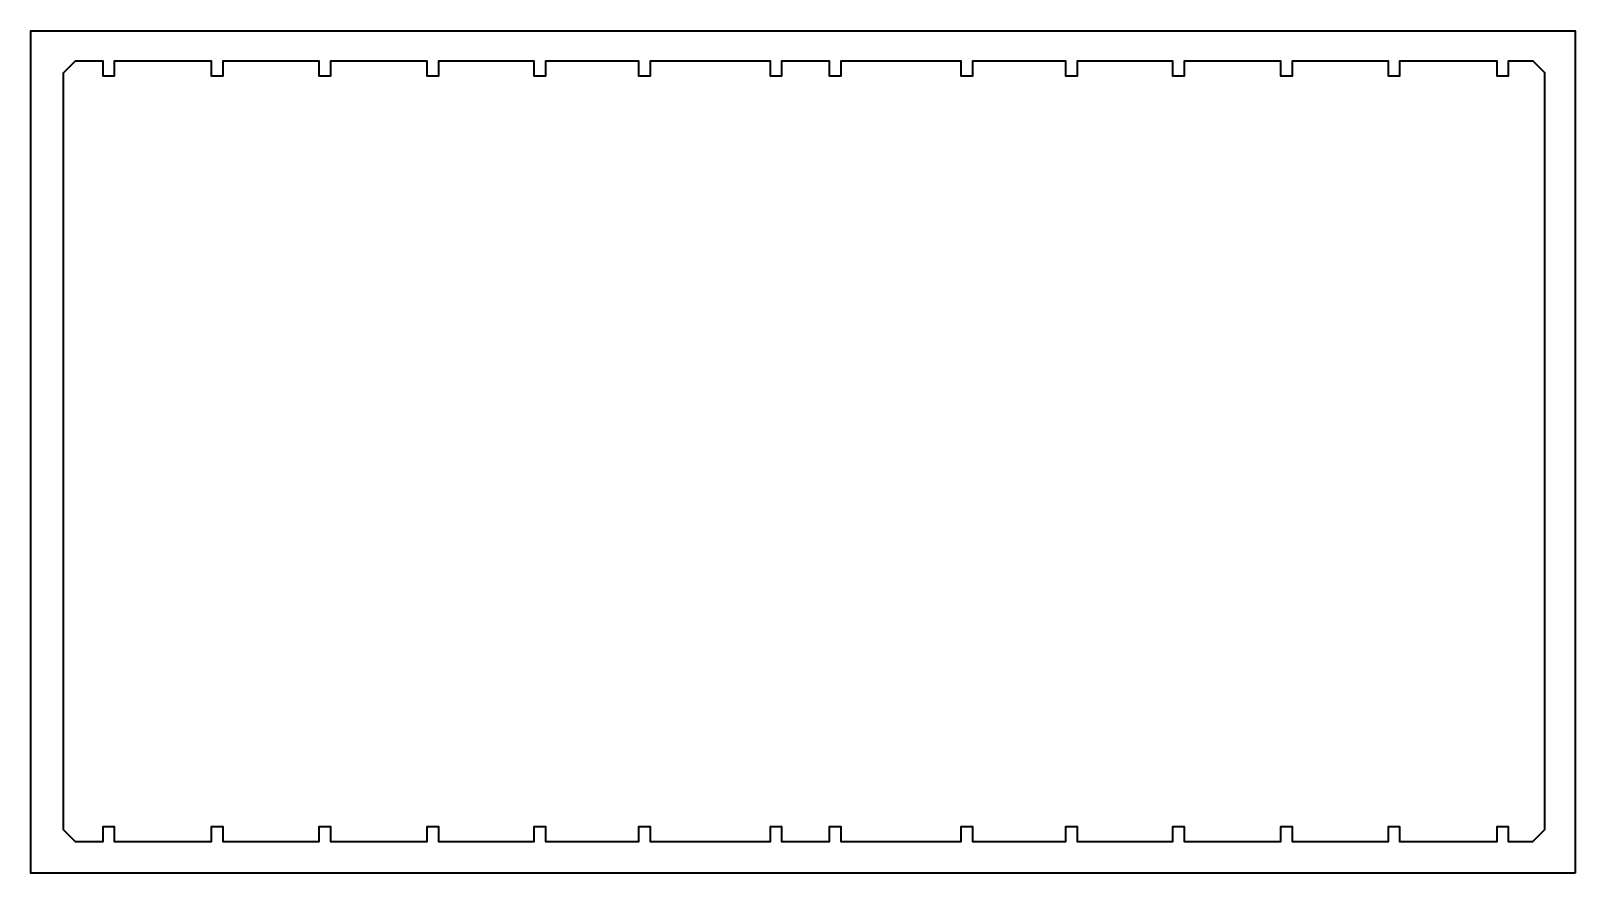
# Model space of a CAD drawing. Header units: millimetres. Extents: x -149 to 359, y 10 to 287.
import ezdxf

# ---------------------------------------------------------------- set-up
doc = ezdxf.new("R2010")
doc.units = ezdxf.units.MM
doc.header["$MEASUREMENT"] = 0
doc.layers.get('0').update_dxf_attribs({"lineweight": 0})
doc.layers.add('Safety', color=7, linetype='Continuous', lineweight=0)

msp = doc.modelspace()

# ---------------------------------------------------------------- linework, layer by layer
at = {"color": 250, "lineweight": 35, "true_color": 0x231f20}
msp.add_lwpolyline([(345.46, 277.2), (337.2, 277.2), (337.2, 272.27), (333.52, 272.27), (333.52, 277.2), (301.46, 277.2), (301.46, 272.27), (297.78, 272.27), (297.78, 277.2), (266.07, 277.2), (266.07, 272.27), (262.38, 272.27), (262.38, 277.2), (230.46, 277.2), (230.46, 272.27), (226.78, 272.27), (226.78, 277.2), (195.28, 277.2), (195.28, 272.27), (191.59, 272.27), (191.59, 277.2), (160.79, 277.2), (160.79, 272.27), (157.1, 272.27), (157.1, 277.2), (117.47, 277.2), (117.47, 272.27), (113.78, 272.27), (113.78, 277.2), (97.97, 277.2), (97.97, 272.27), (94.29, 272.27), (94.29, 277.2), (54.65, 277.2), (54.65, 272.27), (50.97, 272.27), (50.97, 277.2), (20.16, 277.2), (20.16, 272.27), (16.48, 272.27), (16.48, 277.2), (-15.02, 277.2), (-15.02, 272.27), (-18.71, 272.27), (-18.71, 277.2), (-50.63, 277.2), (-50.63, 272.27), (-54.31, 272.27), (-54.31, 277.2), (-86.02, 277.2), (-86.02, 272.27), (-89.71, 272.27), (-89.71, 277.2), (-121.76, 277.2), (-121.76, 272.27), (-125.45, 272.27), (-125.45, 277.2), (-134.7, 277.2), (-138.63, 273.27), (-138.63, 24.22), (-134.6, 20.2), (-125.45, 20.2), (-125.45, 25.12), (-121.76, 25.12), (-121.76, 20.2), (-89.71, 20.2), (-89.71, 25.12), (-86.02, 25.12), (-86.02, 20.2), (-54.31, 20.2), (-54.31, 25.12), (-50.63, 25.12), (-50.63, 20.2), (-18.71, 20.2), (-18.71, 25.12), (-15.02, 25.12), (-15.02, 20.2), (16.48, 20.2), (16.48, 25.12), (20.16, 25.12), (20.16, 20.2), (50.97, 20.2), (50.97, 25.12), (54.65, 25.12), (54.65, 20.2), (94.29, 20.2), (94.29, 25.12), (97.97, 25.12), (97.97, 20.2), (105.3, 20.2), (113.78, 20.2), (113.78, 25.12), (117.47, 25.12), (117.47, 20.2), (157.1, 20.2), (157.1, 25.12), (160.79, 25.12), (160.79, 20.2), (191.59, 20.2), (191.59, 25.12), (195.28, 25.12), (195.28, 20.2), (226.78, 20.2), (226.78, 25.12), (230.46, 25.12), (230.46, 20.2), (262.38, 20.2), (262.38, 25.12), (266.07, 25.12), (266.07, 20.2), (297.78, 20.2), (297.78, 25.12), (301.46, 25.12), (301.46, 20.2), (333.52, 20.2), (333.52, 25.12), (337.2, 25.12), (337.2, 20.2), (345.28, 20.2), (349.23, 24.15), (349.23, 273.42), (345.46, 277.2)], dxfattribs=at)
at = {"layer": 'Safety', "color": 250, "lineweight": 35, "true_color": 0x231f20}
msp.add_lwpolyline([(359.23, 9.81), (-149.23, 9.81), (-149.23, 287.2), (359.23, 287.2)], close=True, dxfattribs=at)

doc.saveas('drawing.dxf')
